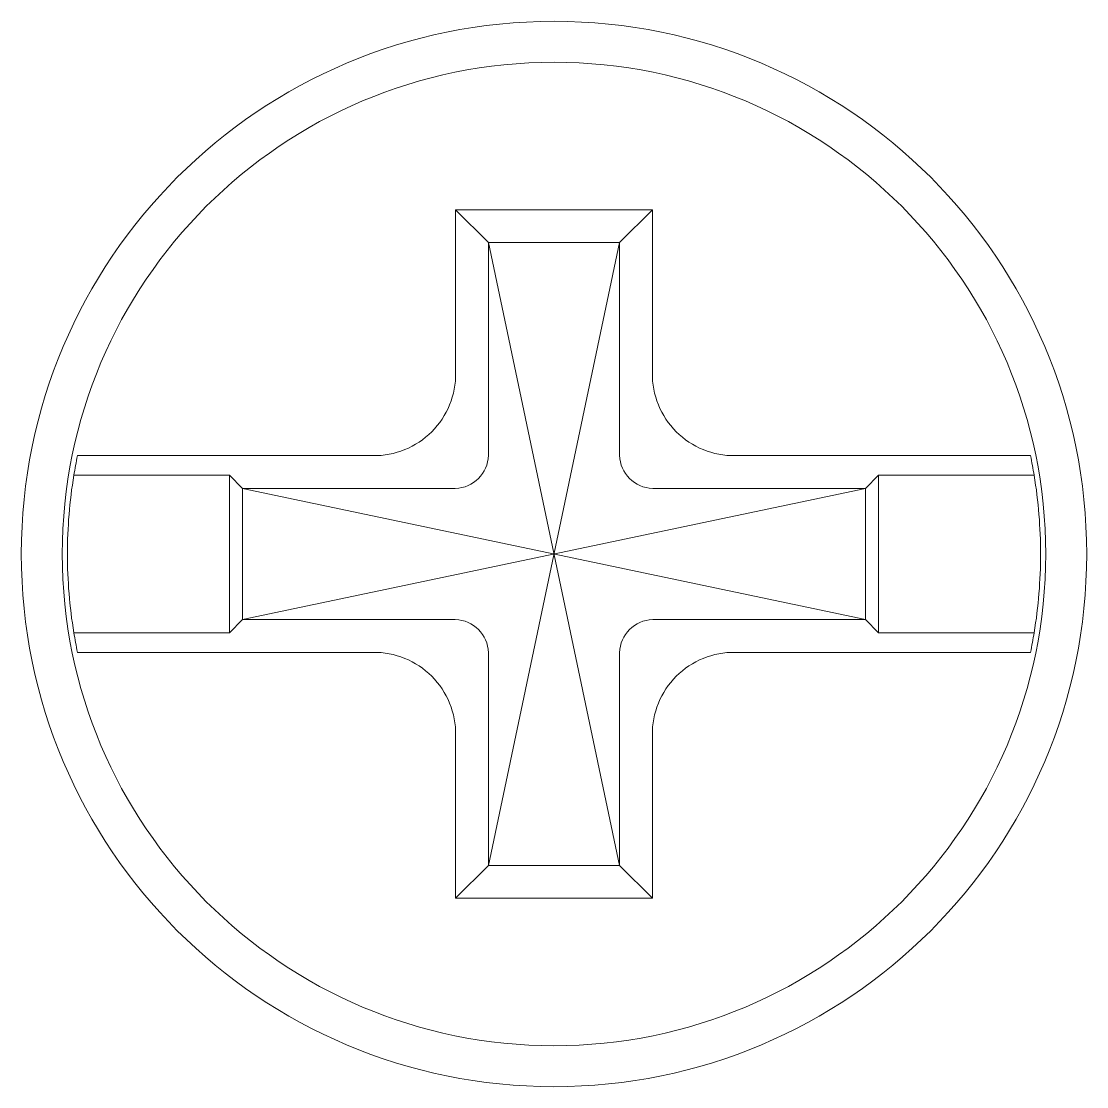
# Model space of a CAD drawing. Header units: millimetres. Extents: x 0 to 6.5, y 0 to 6.5.
import ezdxf

# ---------------------------------------------------------------- set-up
doc = ezdxf.new("R2010")
doc.units = ezdxf.units.MM

# ---------------------------------------------------------------- blocks, each defined once
blk = doc.blocks.new('Vis MC LS')
at = {"color": 8, "linetype": 'ByBlock', "lineweight": 9, "ltscale": 0.25}
for points in [[(1.9, 0.4), (1.98, 0.48), (2.9295, 0.48, 0.010278), (2.9073, 0.6), (1.1049, 0.6, -0.421433), (0.6, 1.1049), (0.6, 2.1), (0, 2.1), (-0.6, 2.1), (-0.6, 1.1049, -0.421433), (-1.1049, 0.6), (-2.9073, 0.6, 0.010278), (-2.9295, 0.48), (-1.98, 0.48), (-1.9, 0.4), (-1.9, 0), (-1.9, -0.4), (-1.98, -0.48), (-2.9295, -0.48, 0.010278), (-2.9073, -0.6), (-1.1049, -0.6, -0.421433), (-0.6, -1.1049), (-0.6, -2.1), (0, -2.1), (0.6, -2.1), (0.6, -1.1049, -0.421433), (1.1049, -0.6), (2.9073, -0.6, 0.010278), (2.9295, -0.48), (1.98, -0.48), (1.9, -0.4), (1.9, 0)], [(1.9, 0), (1.9, 0.4), (0.602, 0.4, -0.396442), (0.4, 0.602), (0.4, 1.9), (-0.4, 1.9), (-0.4, 0.602, -0.396442), (-0.602, 0.4), (-1.9, 0.4), (-1.9, 0), (-1.9, -0.4), (-0.602, -0.4, -0.396442), (-0.4, -0.602), (-0.4, -1.9), (0.4, -1.9), (0.4, -0.602, -0.396442), (0.602, -0.4), (1.9, -0.4)], [(-1.98, 0.48), (-2.9295, 0.48, 0.040624), (-2.9686, 0, 0.040624), (-2.9295, -0.48), (-1.98, -0.48)], [(2.9295, 0.48), (1.98, 0.48), (1.98, -0.48), (2.9295, -0.48, 0.040624), (2.9686, 0, 0.040624)]]:
    blk.add_lwpolyline(points, format="xyb", close=True, dxfattribs=at)
for points in [[(-0.6, 2.1), (-0.4, 1.9), (0.4, -1.9), (0.6, -2.1), (-0.6, -2.1), (-0.4, -1.9), (0.4, 1.9), (0.6, 2.1), (-0.6, 2.1)], [(-1.98, 0.48), (-1.9, 0.4), (1.9, -0.4), (1.98, -0.48), (1.98, 0.48), (1.9, 0.4), (-1.9, -0.4), (-1.98, -0.48), (-1.98, 0.48)]]:
    blk.add_lwpolyline(points, dxfattribs=at)
for radius in [3.25, 3]:
    blk.add_circle((0, 0), radius, dxfattribs=at)

msp = doc.modelspace()

# ---------------------------------------------------------------- block references
msp.add_blockref('Vis MC LS', (3.25, 3.25))

doc.saveas('drawing.dxf')
